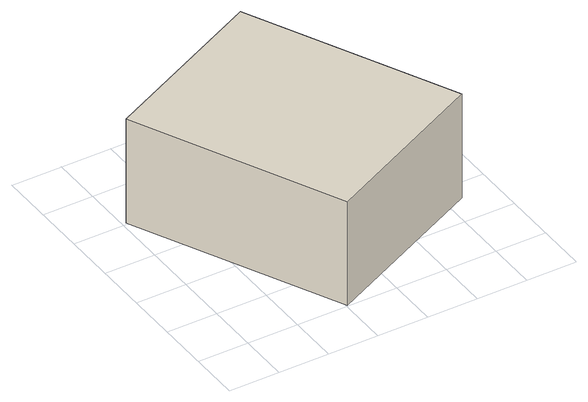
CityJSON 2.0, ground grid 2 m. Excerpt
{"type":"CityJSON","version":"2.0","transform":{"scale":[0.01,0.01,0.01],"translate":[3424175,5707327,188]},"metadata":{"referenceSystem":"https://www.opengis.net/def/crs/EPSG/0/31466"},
"CityObjects":{
"building1":{"type":"Building","attributes":{"name":"Wirtschafts-_oder_Industriegebäude_allgemein","function":"1004","measuredHeight":4.12,"buildingState":"existing","buildingStatus":"constructed"},"address":[{"country":"Germany","locality":"Wickede (Ruhr)","thoroughfareNumber":"17","thoroughfareName":"Marienhöhe","postcode":"58739"}],"geometry":[{"type":"Solid","lod":"1","boundaries":[[[[0,1,2,3]],[[4,5,6,7]],[[7,6,0,3]],[[6,5,1,0]],[[5,4,2,1]],[[4,7,3,2]]]]}]}
},
"vertices":[
[677,1129,21],[1066,322,21],[403,3,21],[15,810,21],[403,3,461],[1066,322,461],[677,1129,461],[15,810,461]
]}
